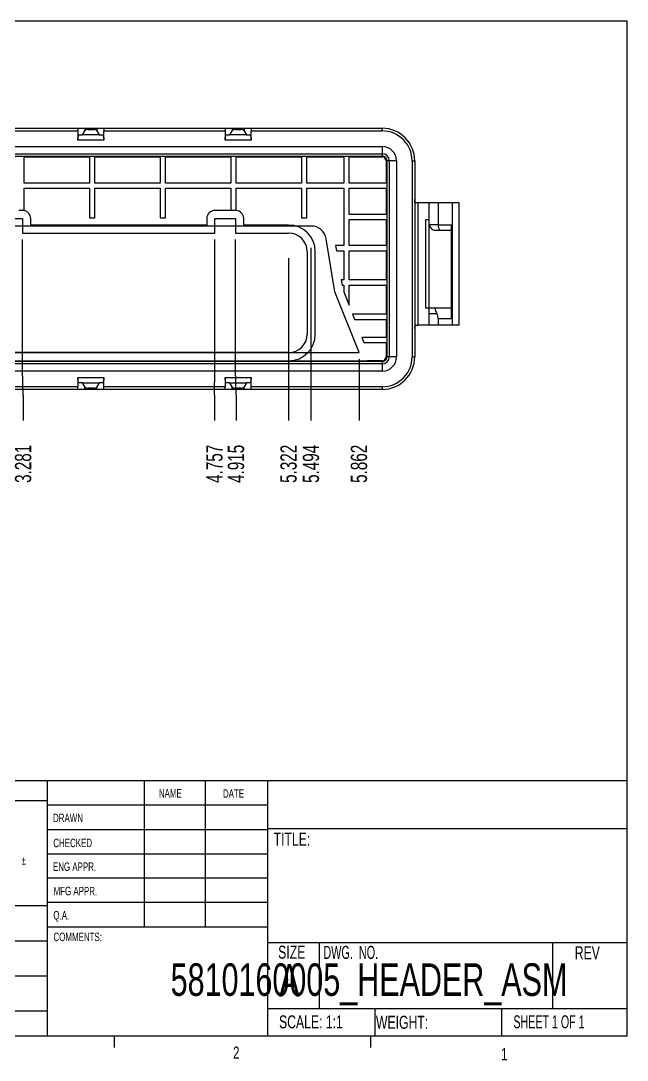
# Model space of a CAD drawing. Extents: x 0.3 to 10.6, y 0.2 to 8.2.
# Drawn here: x 5.98 to 10.63, y 0.21 to 8.19 of the extents above; entities that cross this region are included whole.
import ezdxf
from ezdxf.enums import TextEntityAlignment as Align

# ---------------------------------------------------------------- set-up
doc = ezdxf.new("R2010")
doc.units = 0
doc.layers.get('0').update_dxf_attribs({"linetype": 'CONTINUOUS'})
doc.dimstyles.new('SLDDIMSTYLE1', dxfattribs={"dimtxt": 0.125, "dimasz": 0.13, "dimexe": 0, "dimexo": 0.0625, "dimgap": 0.03125, "dimtad": 0, "dimtih": 1, "dimtoh": 1, "dimzin": 12, "dimblk1": 'NONE', "dimblk2": 'NONE', "dimsah": 1, "dimcen": 0.09, "dimazin": 3, "dimtfac": 1, "dimtofl": 0, "dimtmove": 0, "dimatfit": 3})
doc.dimstyles.new('SLDDIMSTYLE2', dxfattribs={"dimtxt": 0.125, "dimasz": 0.13, "dimexe": 0, "dimexo": 0.0625, "dimgap": 0.03125, "dimtad": 0, "dimtih": 1, "dimtoh": 1, "dimzin": 12, "dimblk1": 'NONE', "dimblk2": 'NONE', "dimsah": 1, "dimcen": 0.09, "dimazin": 3, "dimtfac": 1, "dimtofl": 0, "dimtmove": 0, "dimatfit": 3})

# ---------------------------------------------------------------- blocks, each defined once
blk = doc.blocks.new('SW_NOTE_1')
at = {"color": 0, "linetype": 'CONTINUOUS'}
for s, width, p in [('DIMENSIONS ARE IN INCHES', 0.65625, (0, 0)), ('TOLERANCES:', 0.7, (0, -0.1044)), ('FRACTIONAL', 0.7, (0, -0.2087)), ('%%p', 0.7, (0.5176, -0.2087)), ('ANGULAR: MACH', 0.7, (0, -0.3131)), ('%%p', 0.7, (0.7234, -0.3131)), ('     BEND ', 0.49, (0.7853, -0.3131)), ('%%p', 0.7, (1.1478, -0.3131)), ('TWO PLACE DECIMAL    ', 0.6, (0, -0.4175)), ('%%p', 0.7, (0.9794, -0.4175)), ('THREE PLACE DECIMAL  ', 0.633333, (0, -0.5219)), ('%%p', 0.7, (0.9738, -0.5219))]:
    blk.add_text(s, height=0.065, dxfattribs=dict(at, width=width)).set_placement(p, align=Align.BOTTOM_LEFT)
blk = doc.blocks.new('*D14')
at = {"color": 7, "linetype": 'CONTINUOUS'}
for p, q in [((5.991, 5.5145), (5.991, 6.511)), ((5.9952, 5.3177), (5.991, 5.5145)), ((5.9952, 5.3177), (5.9952, 5.1208))]:
    blk.add_line(p, q, dxfattribs=at)
at = {"color": 7, "linetype": 'CONTINUOUS', "width": 0.7}
blk.add_text('3.281', height=0.125, rotation=90, dxfattribs=at).set_placement((6.0944, 4.6427), align=Align.BOTTOM_LEFT)
blk = doc.blocks.new('_NONE')
blk = doc.blocks.new('*D15')
at = {"color": 7, "linetype": 'CONTINUOUS'}
for p, q in [((7.4669, 5.5145), (7.4669, 6.511)), ((7.4631, 5.3177), (7.4669, 5.5145)), ((7.4631, 5.3177), (7.4631, 5.1208))]:
    blk.add_line(p, q, dxfattribs=at)
at = {"color": 7, "linetype": 'CONTINUOUS', "width": 0.7}
blk.add_text('4.757', height=0.125, rotation=90, dxfattribs=at).set_placement((7.5623, 4.6427), align=Align.BOTTOM_LEFT)
blk = doc.blocks.new('*D16')
at = {"color": 7, "linetype": 'CONTINUOUS'}
for p, q in [((7.6249, 5.5145), (7.6249, 6.511)), ((7.6287, 5.3177), (7.6249, 5.5145)), ((7.6287, 5.3177), (7.6287, 5.1208))]:
    blk.add_line(p, q, dxfattribs=at)
at = {"color": 7, "linetype": 'CONTINUOUS', "width": 0.7}
blk.add_text('4.915', height=0.125, rotation=90, dxfattribs=at).set_placement((7.7279, 4.6427), align=Align.BOTTOM_LEFT)
blk = doc.blocks.new('*D17')
at = {"color": 7, "linetype": 'CONTINUOUS'}
blk.add_line((8.0321, 6.369), (8.0321, 5.1208), dxfattribs=at)
at = {"color": 7, "linetype": 'CONTINUOUS', "width": 0.7}
blk.add_text('5.322', height=0.125, rotation=90, dxfattribs=at).set_placement((8.1313, 4.6427), align=Align.BOTTOM_LEFT)
blk = doc.blocks.new('*D18')
at = {"color": 7, "linetype": 'CONTINUOUS'}
blk.add_line((8.2037, 6.4478), (8.2037, 5.1208), dxfattribs=at)
at = {"color": 7, "linetype": 'CONTINUOUS', "width": 0.7}
blk.add_text('5.494', height=0.125, rotation=90, dxfattribs=at).set_placement((8.3029, 4.6427), align=Align.BOTTOM_LEFT)
blk = doc.blocks.new('*D19')
at = {"color": 7, "linetype": 'CONTINUOUS'}
blk.add_line((8.5721, 5.5932), (8.5721, 5.1208), dxfattribs=at)
at = {"color": 7, "linetype": 'CONTINUOUS', "width": 0.7}
blk.add_text('5.862', height=0.125, rotation=90, dxfattribs=at).set_placement((8.6713, 4.6427), align=Align.BOTTOM_LEFT)

msp = doc.modelspace()

# ---------------------------------------------------------------- linework, layer by layer
at = {"color": 7, "linetype": 'CONTINUOUS'}
for p, q in [((0.3299, 8.1921), (10.6299, 8.1921)), ((10.6299, 0.3921), (10.6299, 8.1921)), ((5.0747, 7.3662), (6.4147, 7.3662)), ((5.0747, 7.3462), (6.4147, 7.3462)), ((6.4147, 7.3662), (6.4147, 7.3462)), ((6.4147, 7.3662), (6.4693, 7.3662)), ((6.4147, 7.3462), (6.4147, 7.2762)), ((6.4516, 7.3162), (6.4693, 7.3468)), ((6.4693, 7.3662), (6.4693, 7.3468)), ((6.4693, 7.3662), (6.4932, 7.3662)), ((6.4932, 7.3662), (6.4932, 7.3562)), ((6.4932, 7.3662), (6.5362, 7.3662)), ((6.4932, 7.3562), (6.5362, 7.3562)), ((6.5362, 7.3662), (6.5362, 7.3562)), ((6.5362, 7.3662), (6.5601, 7.3662)), ((6.5601, 7.3662), (6.5601, 7.3468)), ((6.5601, 7.3662), (6.6147, 7.3662)), ((6.5601, 7.3468), (6.5778, 7.3162)), ((6.6147, 7.3662), (6.6147, 7.3462)), ((6.6147, 7.3662), (7.5447, 7.3662)), ((6.6147, 7.2762), (6.6147, 7.3462)), ((6.6147, 7.3462), (7.5447, 7.3462)), ((7.5447, 7.3662), (7.5447, 7.3462)), ((7.5447, 7.3662), (7.5993, 7.3662)), ((7.5447, 7.3462), (7.5447, 7.2762)), ((7.5816, 7.3162), (7.5993, 7.3468)), ((7.5993, 7.3662), (7.5993, 7.3468)), ((7.5993, 7.3662), (7.6232, 7.3662)), ((7.6232, 7.3662), (7.6232, 7.3562)), ((7.6232, 7.3662), (7.6662, 7.3662)), ((7.6232, 7.3562), (7.6662, 7.3562)), ((7.6662, 7.3662), (7.6662, 7.3562)), ((7.6662, 7.3662), (7.6901, 7.3662)), ((7.6901, 7.3662), (7.6901, 7.3468)), ((7.6901, 7.3662), (7.7447, 7.3662)), ((7.6901, 7.3468), (7.7078, 7.3162)), ((7.7447, 7.3662), (7.7447, 7.3462)), ((7.7447, 7.3662), (8.7497, 7.3662)), ((7.7447, 7.2762), (7.7447, 7.3462)), ((7.7447, 7.3462), (8.7497, 7.3462)), ((8.7497, 7.3462), (8.7497, 7.3662)), ((6.6147, 7.2762), (6.4147, 7.2762)), ((6.427, 7.3162), (6.4516, 7.3162)), ((6.5778, 7.3162), (6.4516, 7.3162)), ((6.5778, 7.3162), (6.6024, 7.3162)), ((7.7447, 7.2762), (7.5447, 7.2762)), ((7.557, 7.3162), (7.5816, 7.3162)), ((7.7078, 7.3162), (7.5816, 7.3162)), ((7.7078, 7.3162), (7.7324, 7.3162)), ((2.7397, 7.2262), (8.7497, 7.2262)), ((8.7497, 7.2262), (8.7497, 7.1712)), ((2.7397, 7.1712), (8.7497, 7.1712)), ((2.7397, 7.1519), (8.7497, 7.1519)), ((6.0032, 7.1462), (6.5054, 7.1462)), ((6.0032, 6.9458), (6.0032, 7.1462)), ((6.5054, 7.1462), (6.5054, 6.9458)), ((6.5454, 7.1462), (7.0475, 7.1462)), ((6.5454, 6.9458), (6.5454, 7.1462)), ((7.0475, 7.1462), (7.0475, 6.9458)), ((7.0875, 7.1462), (7.5897, 7.1462)), ((7.0875, 6.9458), (7.0875, 7.1462)), ((7.5897, 7.1462), (7.5897, 6.9458)), ((7.6297, 7.1462), (8.1319, 7.1462)), ((7.6297, 6.9458), (7.6297, 7.1462)), ((8.1319, 7.1462), (8.1319, 6.9458)), ((8.1719, 7.1462), (8.4558, 7.1462)), ((8.1719, 6.9458), (8.1719, 7.1462)), ((8.4558, 7.1462), (8.4558, 6.9458)), ((8.4958, 7.1462), (8.7497, 7.1462)), ((8.4958, 6.9458), (8.4958, 7.1462)), ((8.7497, 7.1712), (8.7497, 7.1519)), ((8.7797, 7.1162), (8.7797, 6.9458)), ((8.7854, 7.1162), (8.7854, 5.6112)), ((8.8047, 7.1162), (8.7854, 7.1162)), ((8.8047, 7.1162), (8.8047, 5.6112)), ((8.8597, 7.1162), (8.8047, 7.1162)), ((8.8597, 7.1162), (8.8597, 5.6112)), ((8.9797, 7.1162), (8.9797, 5.6112)), ((8.9797, 7.1162), (8.9997, 7.1162)), ((8.9997, 7.1162), (8.9997, 5.6112)), ((6.5054, 6.9458), (6.0032, 6.9458)), ((7.0475, 6.9458), (6.5454, 6.9458)), ((7.5897, 6.9458), (7.0875, 6.9458)), ((8.1319, 6.9458), (7.6297, 6.9458)), ((8.4558, 6.9458), (8.1719, 6.9458)), ((8.7797, 6.9458), (8.4958, 6.9458)), ((6.0032, 6.9058), (6.5054, 6.9058)), ((6.0032, 6.7345), (6.0032, 6.9058)), ((6.5054, 6.9058), (6.5054, 6.6784)), ((6.5454, 6.9058), (7.0475, 6.9058)), ((6.5454, 6.6784), (6.5454, 6.9058)), ((7.0475, 6.9058), (7.0475, 6.6784)), ((7.0875, 6.9058), (7.5897, 6.9058)), ((7.0875, 6.6784), (7.0875, 6.9058)), ((7.5897, 6.9058), (7.5897, 6.7357)), ((7.6297, 6.9058), (8.1319, 6.9058)), ((7.6297, 6.7355), (7.6297, 6.9058)), ((8.1319, 6.9058), (8.1319, 6.6784)), ((8.1719, 6.9058), (8.4558, 6.9058)), ((8.1719, 6.6784), (8.1719, 6.9058)), ((8.4558, 6.9058), (8.4558, 6.465)), ((8.4958, 6.7054), (8.4958, 6.9058)), ((8.4958, 6.9058), (8.7797, 6.9058)), ((8.7797, 6.9058), (8.7797, 6.7054)), ((9.0247, 6.7937), (9.0247, 5.8537)), ((9.1097, 6.7937), (9.0247, 6.7937)), ((9.1097, 6.6237), (9.1097, 6.7937)), ((9.1797, 6.7937), (9.1097, 6.7937)), ((9.1797, 6.7937), (9.1797, 6.6237)), ((9.2897, 6.7937), (9.1797, 6.7937)), ((9.2897, 5.8537), (9.2897, 6.7937)), ((9.3397, 6.7937), (9.2897, 6.7937)), ((9.3397, 5.8537), (9.3397, 6.7937)), ((5.991, 6.7357), (5.9632, 6.7357)), ((7.5897, 6.7357), (7.4669, 6.7357)), ((7.6249, 6.7357), (7.5897, 6.7357)), ((5.833, 6.6732), (5.991, 6.6732)), ((5.991, 6.6732), (5.991, 6.561)), ((6.0535, 6.6235), (6.0535, 6.6732)), ((6.5054, 6.6784), (6.5454, 6.6784)), ((7.0475, 6.6784), (7.0875, 6.6784)), ((7.4044, 6.6732), (7.4044, 6.6235)), ((7.4669, 6.6732), (7.6249, 6.6732)), ((7.4669, 6.561), (7.4669, 6.6732)), ((7.6249, 6.6732), (7.6249, 6.561)), ((7.6874, 6.6235), (7.6874, 6.6732)), ((8.1319, 6.6784), (8.1719, 6.6784)), ((8.7797, 6.7054), (8.4958, 6.7054)), ((8.4958, 6.465), (8.4958, 6.6654)), ((8.4958, 6.6654), (8.7797, 6.6654)), ((8.7797, 6.6654), (8.7797, 6.465)), ((9.0847, 5.9837), (9.0847, 6.6637)), ((9.1097, 6.6637), (9.0847, 6.6637)), ((8.2037, 6.6159), (3.2857, 6.6159)), ((5.991, 6.561), (7.4669, 6.561)), ((7.4044, 6.6235), (6.0535, 6.6235)), ((7.6249, 6.561), (8.0321, 6.561)), ((8.0321, 6.6235), (7.6874, 6.6235)), ((9.1797, 6.6237), (9.1097, 6.6237)), ((9.1097, 5.9837), (9.1097, 6.6237)), ((9.1663, 6.5837), (9.1963, 6.5837)), ((9.1797, 6.6237), (9.2797, 6.6237)), ((9.1963, 6.5837), (9.2797, 6.5837)), ((9.2797, 6.6237), (9.2797, 5.9037)), ((8.3879, 6.1112), (8.3202, 6.5172)), ((8.1741, 6.419), (8.1741, 5.7852)), ((8.2366, 5.7852), (8.2366, 6.419)), ((8.3923, 6.465), (8.3989, 6.425)), ((8.4558, 6.465), (8.3923, 6.465)), ((8.3989, 6.425), (8.4558, 6.425)), ((8.4558, 6.425), (8.4558, 6.202)), ((8.7797, 6.465), (8.4958, 6.465)), ((8.4958, 6.202), (8.4958, 6.425)), ((8.4958, 6.425), (8.7797, 6.425)), ((8.7797, 6.425), (8.7797, 6.202)), ((8.4361, 6.202), (8.4428, 6.162)), ((8.4558, 6.202), (8.4361, 6.202)), ((8.4428, 6.162), (8.4558, 6.162)), ((8.4558, 6.162), (8.4558, 6.1093)), ((8.7797, 6.202), (8.4958, 6.202)), ((8.4958, 6.162), (8.7797, 6.162)), ((8.4958, 6.0078), (8.4958, 6.162)), ((8.7797, 6.162), (8.7797, 5.939)), ((8.5721, 5.6434), (8.3879, 6.1112)), ((8.4558, 6.1093), (8.4958, 6.0078)), ((8.5229, 5.939), (8.5386, 5.899)), ((8.7797, 5.939), (8.5229, 5.939)), ((9.1097, 5.9837), (9.0847, 5.9837)), ((9.1097, 5.9437), (9.1097, 5.9837)), ((9.1563, 5.9837), (9.1097, 5.9837)), ((9.1097, 5.8537), (9.1097, 5.9437)), ((9.1097, 5.9437), (9.169, 5.9437)), ((9.2797, 5.9837), (9.1563, 5.9837)), ((8.5386, 5.899), (8.7797, 5.899)), ((8.7797, 5.899), (8.7797, 5.7601)), ((9.1097, 5.8537), (9.0247, 5.8537)), ((9.1797, 5.8537), (9.1097, 5.8537)), ((9.1797, 5.9037), (9.1797, 5.8537)), ((9.2797, 5.9037), (9.1797, 5.9037)), ((9.2897, 5.8537), (9.1797, 5.8537)), ((9.3397, 5.8537), (9.2897, 5.8537)), ((8.5933, 5.7601), (8.6091, 5.7201)), ((8.7797, 5.7601), (8.5933, 5.7601)), ((8.6091, 5.7201), (8.7797, 5.7201)), ((8.7797, 5.7201), (8.7797, 5.6112)), ((2.9173, 5.6432), (8.5721, 5.6432)), ((6.0535, 5.6432), (5.7705, 5.6432)), ((7.4044, 5.6432), (6.0535, 5.6432)), ((7.6874, 5.6432), (7.4044, 5.6432)), ((8.0321, 5.6432), (7.6874, 5.6432)), ((8.5721, 5.6432), (8.5721, 5.6434)), ((8.8047, 5.6112), (8.7854, 5.6112)), ((8.8597, 5.6112), (8.8047, 5.6112)), ((8.9797, 5.6112), (8.9997, 5.6112)), ((8.7497, 5.5755), (2.7397, 5.5755)), ((8.7497, 5.5562), (2.7397, 5.5562)), ((2.8548, 5.5807), (8.6346, 5.5807)), ((8.6346, 5.5812), (8.6346, 5.5807)), ((8.7497, 5.5812), (8.6346, 5.5812)), ((8.7497, 5.5755), (8.7497, 5.5562)), ((8.7497, 5.5562), (8.7497, 5.5012)), ((8.7497, 5.5012), (2.7397, 5.5012)), ((6.4147, 5.4512), (6.4147, 5.3812)), ((6.4147, 5.4512), (6.6147, 5.4512)), ((6.6147, 5.3812), (6.6147, 5.4512)), ((7.5447, 5.4512), (7.5447, 5.3812)), ((7.5447, 5.4512), (7.7447, 5.4512)), ((7.7447, 5.3812), (7.7447, 5.4512)), ((6.4147, 5.3812), (5.0747, 5.3812)), ((6.4147, 5.3612), (5.0747, 5.3612)), ((6.4147, 5.3612), (6.4147, 5.3812)), ((6.4693, 5.3612), (6.4147, 5.3612)), ((6.4516, 5.4112), (6.427, 5.4112)), ((6.4693, 5.3806), (6.4516, 5.4112)), ((6.4516, 5.4112), (6.5778, 5.4112)), ((6.4693, 5.3612), (6.4693, 5.3806)), ((6.4932, 5.3612), (6.4693, 5.3612)), ((6.4932, 5.3612), (6.4932, 5.3712)), ((6.5362, 5.3712), (6.4932, 5.3712)), ((6.5362, 5.3612), (6.4932, 5.3612)), ((6.5362, 5.3612), (6.5362, 5.3712)), ((6.5601, 5.3612), (6.5362, 5.3612)), ((6.5778, 5.4112), (6.5601, 5.3806)), ((6.5601, 5.3612), (6.5601, 5.3806)), ((6.6147, 5.3612), (6.5601, 5.3612)), ((6.6024, 5.4112), (6.5778, 5.4112)), ((6.6147, 5.3612), (6.6147, 5.3812)), ((7.5447, 5.3812), (6.6147, 5.3812)), ((7.5447, 5.3612), (6.6147, 5.3612)), ((7.5447, 5.3612), (7.5447, 5.3812)), ((7.5993, 5.3612), (7.5447, 5.3612)), ((7.5816, 5.4112), (7.557, 5.4112)), ((7.5993, 5.3806), (7.5816, 5.4112)), ((7.5816, 5.4112), (7.7078, 5.4112)), ((7.5993, 5.3612), (7.5993, 5.3806)), ((7.6232, 5.3612), (7.5993, 5.3612)), ((7.6662, 5.3712), (7.6232, 5.3712)), ((7.6232, 5.3612), (7.6232, 5.3712)), ((7.6662, 5.3612), (7.6232, 5.3612)), ((7.6662, 5.3612), (7.6662, 5.3712)), ((7.6901, 5.3612), (7.6662, 5.3612)), ((7.7078, 5.4112), (7.6901, 5.3806)), ((7.6901, 5.3612), (7.6901, 5.3806)), ((7.7447, 5.3612), (7.6901, 5.3612)), ((7.7324, 5.4112), (7.7078, 5.4112)), ((7.7447, 5.3612), (7.7447, 5.3812)), ((8.7497, 5.3812), (7.7447, 5.3812)), ((8.7497, 5.3612), (7.7447, 5.3612)), ((8.7497, 5.3812), (8.7497, 5.3612)), ((2.821, 2.3564), (10.6299, 2.3564)), ((6.1796, 2.3564), (6.1796, 0.3921)), ((6.9236, 2.3564), (6.9236, 1.2314)), ((7.3922, 2.3564), (7.3922, 1.2314)), ((7.8712, 2.3564), (7.8712, 0.3921)), ((6.1796, 2.2021), (4.7982, 2.2021)), ((6.1796, 2.1689), (7.8712, 2.1689)), ((6.1796, 1.9814), (7.8712, 1.9814)), ((7.8712, 1.9893), (10.6299, 1.9893)), ((6.1796, 1.7939), (7.8712, 1.7939)), ((7.8712, 1.6064), (6.1796, 1.6064)), ((4.7982, 1.3958), (6.1796, 1.3958)), ((7.8712, 1.4189), (6.1796, 1.4189)), ((7.8712, 1.2314), (6.1796, 1.2314)), ((4.7982, 1.1258), (6.1796, 1.1258)), ((7.8712, 1.1119), (10.6299, 1.1119)), ((8.2668, 1.1119), (8.2668, 0.605)), ((10.058, 1.1119), (10.058, 0.605)), ((4.7982, 0.8558), (6.1796, 0.8558)), ((2.821, 0.5883), (6.1796, 0.5883)), ((7.8712, 0.605), (10.6299, 0.605)), ((8.6943, 0.605), (8.6943, 0.3921)), ((9.6663, 0.605), (9.6663, 0.3921)), ((10.6299, 0.3921), (0.3299, 0.3921)), ((6.6922, 0.3921), (6.6922, 0.3073)), ((8.6609, 0.3921), (8.6609, 0.3073))]:
    msp.add_line(p, q, dxfattribs=at)
for points in [[(6.4147, 7.2762), (6.4149, 7.2831), (6.4154, 7.2899), (6.4163, 7.2962), (6.4176, 7.3019), (6.4191, 7.3068), (6.4209, 7.3108), (6.4228, 7.3138), (6.4249, 7.3156), (6.427, 7.3162)], [(6.6024, 7.3162), (6.6045, 7.3156), (6.6066, 7.3138), (6.6085, 7.3108), (6.6103, 7.3068), (6.6118, 7.3019), (6.6131, 7.2962), (6.614, 7.2899), (6.6145, 7.2831), (6.6147, 7.2762)], [(7.5447, 7.2762), (7.5449, 7.2831), (7.5454, 7.2899), (7.5463, 7.2962), (7.5476, 7.3019), (7.5491, 7.3068), (7.5509, 7.3108), (7.5528, 7.3138), (7.5549, 7.3156), (7.557, 7.3162)], [(7.7324, 7.3162), (7.7348, 7.3154), (7.7371, 7.3131), (7.7392, 7.3095), (7.7411, 7.3045), (7.7426, 7.2984), (7.7438, 7.2915), (7.7445, 7.284), (7.7447, 7.2762)], [(9.0247, 6.7937), (9.0165, 6.7937), (9.0092, 6.7943), (9.004, 6.7963), (9.0012, 6.7998), (9.0001, 6.8045), (8.9997, 6.811), (8.9997, 6.8187)], [(9.1797, 6.6237), (9.18, 6.6167), (9.1807, 6.61), (9.1819, 6.6037), (9.1836, 6.598), (9.1856, 6.5931), (9.188, 6.5891), (9.1906, 6.5861), (9.1934, 6.5843), (9.1963, 6.5837)], [(8.9997, 5.8287), (8.9997, 5.8369), (9.0003, 5.8442), (9.0023, 5.8494), (9.0058, 5.8521), (9.0106, 5.8533), (9.017, 5.8537), (9.0247, 5.8537)], [(6.427, 5.4112), (6.4246, 5.412), (6.4223, 5.4142), (6.4202, 5.4179), (6.4183, 5.4229), (6.4168, 5.429), (6.4156, 5.4359), (6.4149, 5.4434), (6.4147, 5.4512)], [(6.6147, 5.4512), (6.6145, 5.4442), (6.614, 5.4375), (6.6131, 5.4312), (6.6118, 5.4255), (6.6103, 5.4206), (6.6085, 5.4166), (6.6066, 5.4136), (6.6045, 5.4118), (6.6024, 5.4112)], [(7.557, 5.4112), (7.5546, 5.412), (7.5523, 5.4142), (7.5502, 5.4179), (7.5483, 5.4229), (7.5468, 5.429), (7.5456, 5.4359), (7.5449, 5.4434), (7.5447, 5.4512)], [(7.7447, 5.4512), (7.7445, 5.4442), (7.744, 5.4375), (7.7431, 5.4312), (7.7418, 5.4255), (7.7403, 5.4206), (7.7385, 5.4166), (7.7366, 5.4136), (7.7345, 5.4118), (7.7324, 5.4112)]]:
    msp.add_lwpolyline(points, dxfattribs=at)
for centre, radius, start, end in [((6.4908, 7.3271), 0.0292, 85.38907, 137.61039), ((6.5395, 7.3293), 0.027, 40.14637, 96.85418), ((7.6208, 7.3271), 0.0292, 85.38928, 137.61041), ((7.6695, 7.3293), 0.027, 40.14539, 96.85491), ((8.7497, 7.1162), 0.25, 0, 90), ((8.7497, 7.1162), 0.23, 0.00004, 90), ((8.7497, 7.1162), 0.11, 0, 90), ((8.7497, 7.1162), 0.055, 0, 90), ((8.7497, 7.1162), 0.0357, 359.99991, 90.0002), ((8.7497, 7.1162), 0.03, 0, 90), ((5.991, 6.6732), 0.0625, 78.75206, 90), ((5.991, 6.6732), 0.0625, 0, 78.75206), ((7.4669, 6.6732), 0.0625, 90, 180), ((7.6249, 6.6732), 0.0625, 85.5651, 90), ((7.6249, 6.6732), 0.0625, 0, 85.5651), ((8.0321, 6.419), 0.2045, 0, 90), ((8.0321, 6.419), 0.142, 0, 90), ((8.2037, 6.4978), 0.1181, 9.46232, 90), ((9.1595, 6.6341), 0.0509, 191.81061, 277.66069), ((9.2436, 5.9894), 0.0875, 183.75112, 211.51329), ((9.0997, 5.9037), 0.08, 0.00005, 29.99994), ((8.0321, 5.7852), 0.142, 270, 0), ((8.0321, 5.7852), 0.2045, 270, 0), ((8.7497, 5.6112), 0.03, 270, 0), ((8.7497, 5.6112), 0.0357, 269.99993, 0.00007), ((8.7497, 5.6112), 0.055, 270, 0), ((8.7497, 5.6112), 0.11, 270, 0), ((8.7497, 5.6112), 0.23, 270.00001, 359.99997), ((8.7497, 5.6112), 0.25, 270, 0), ((6.4899, 5.398), 0.027, 220.14724, 276.85346), ((6.5386, 5.4003), 0.0292, 265.38973, 317.60957), ((7.6199, 5.398), 0.027, 220.14626, 276.85419), ((7.6686, 5.4003), 0.0292, 265.38984, 317.60971)]:
    msp.add_arc(centre, radius, start, end, dxfattribs=at)

# ---------------------------------------------------------------- block references
msp.add_blockref('SW_NOTE_1', (4.8353, 2.0049), dxfattribs=at)

# ---------------------------------------------------------------- texts
for s, height, width, p in [('NAME', 0.065, 0.7, (7.0364, 2.2068)), ('DATE', 0.065, 0.7, (7.5282, 2.2051)), ('DRAWN', 0.065, 0.7, (6.2243, 2.0178)), ('TITLE:', 0.1, 0.7, (7.9171, 1.8259)), ('CHECKED', 0.065, 0.7, (6.2264, 1.8255)), ('ENG APPR.', 0.065, 0.7, (6.2235, 1.643)), ('MFG APPR.', 0.065, 0.7, (6.2285, 1.4557)), ('Q.A.', 0.065, 0.7, (6.2268, 1.2698)), ('COMMENTS:', 0.065, 0.7, (6.2277, 1.1039)), ('SIZE', 0.1, 0.7, (7.952, 0.9584)), ('DWG.  NO.', 0.1, 0.622222, (8.2985, 0.957)), ('REV', 0.1, 0.7, (10.2278, 0.9531)), ('5810160005_HEADER_ASM', 0.25, 0.7, (7.1269, 0.6278)), ('A', 0.25, 0.7, (7.9598, 0.6219)), ('SCALE: 1:1', 0.1, 0.7, (7.9586, 0.4232)), ('WEIGHT: ', 0.1, 0.7, (8.7024, 0.4198)), ('SHEET 1 OF 1', 0.1, 0.6125, (9.7571, 0.4235)), ('2', 0.0938, 0.7, (7.606, 0.1916)), ('1', 0.0938, 0.7, (9.662, 0.1805))]:
    msp.add_text(s, height=height, dxfattribs=dict(at, width=width)).set_placement(p, align=Align.BOTTOM_LEFT)

# ---------------------------------------------------------------- dimensions: what is measured, and where the dimension line sits
for feature_location, offset, dimstyle, picture, middle in [((5.991, 6.561, 0.0039), (0.0042, -1.4402), 'SLDDIMSTYLE1', '*D14', (5.9952, 4.8506)), ((7.4669, 6.561, 0.0039), (-0.0038, -1.4402), 'SLDDIMSTYLE1', '*D15', (7.4631, 4.8506)), ((7.6249, 6.561, 0.0039), (0.0038, -1.4402), 'SLDDIMSTYLE1', '*D16', (7.6287, 4.8506)), ((8.2037, 6.4978, 0.0039), (0, -1.377), 'SLDDIMSTYLE1', '*D18', (8.2037, 4.8506)), ((8.0321, 6.419, 0.0039), (0, -1.2982), 'SLDDIMSTYLE1', '*D17', (8.0321, 4.8506)), ((8.5721, 5.6432, 0.0039), (0, -0.5224), 'SLDDIMSTYLE2', '*D19', (8.5721, 4.8506))]:
    dim = msp.add_ordinate_dim(feature_location=feature_location, offset=offset, dtype=1, origin=(2.7097, 5.6112, 0.0039), dimstyle=dimstyle, dxfattribs=at)
    dim.commit()
    dim.dimension.update_dxf_attribs({"geometry": picture, "text_midpoint": middle})

doc.saveas('drawing.dxf')
